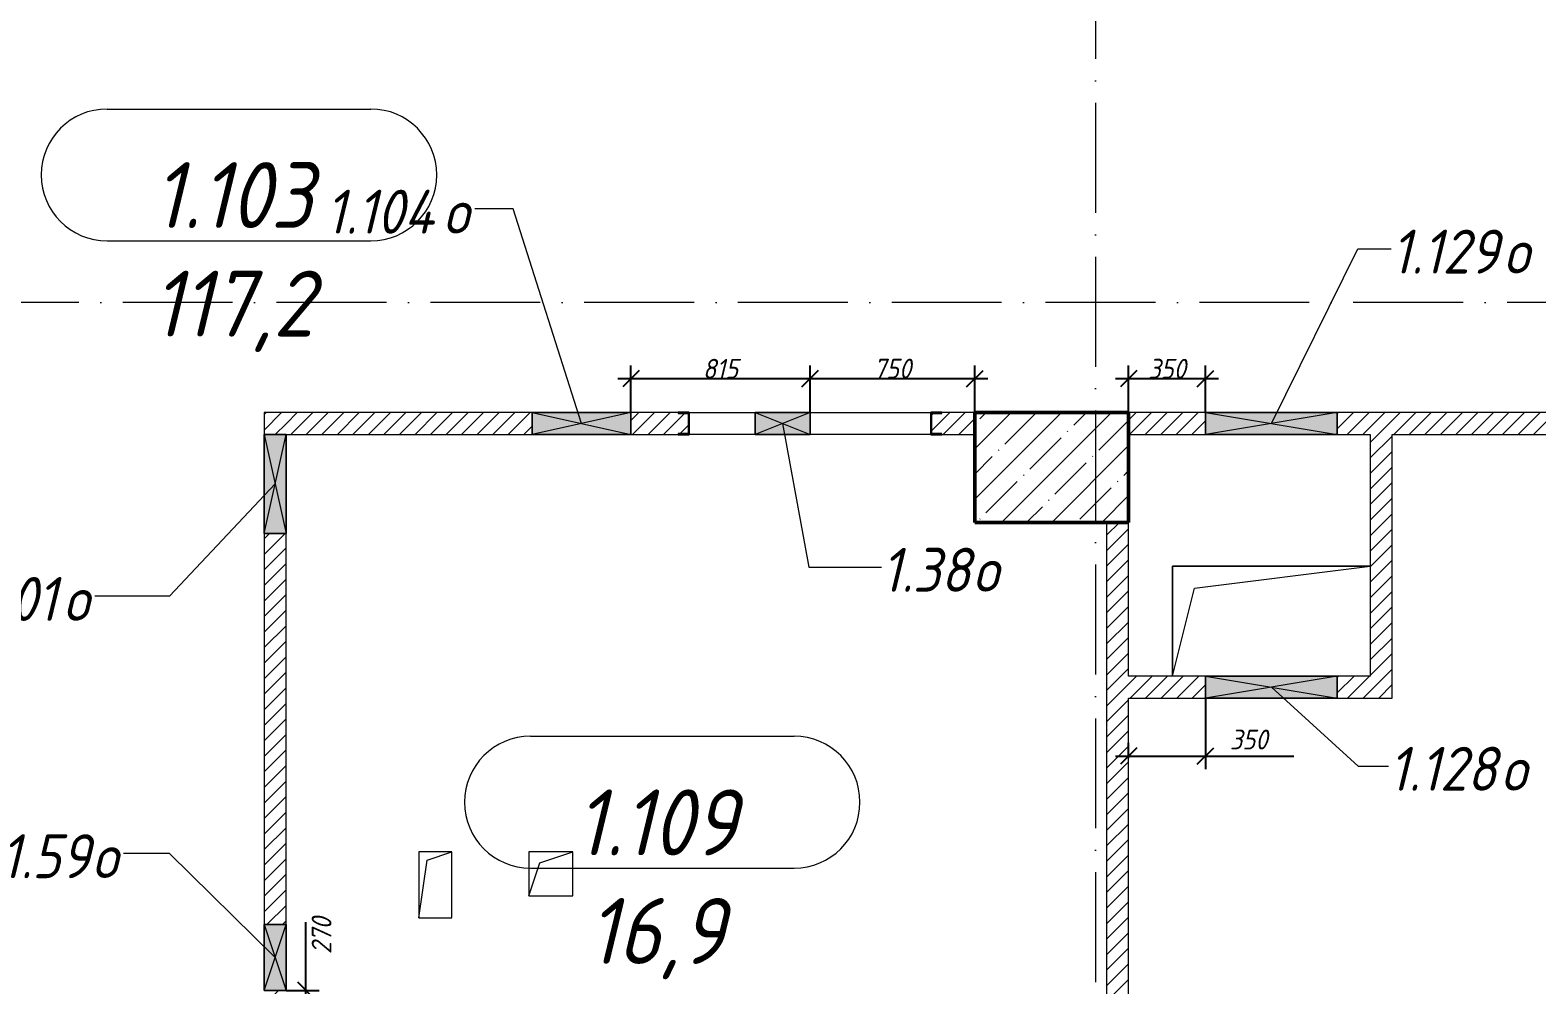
# Model space of a CAD drawing. Header units: millimetres. Extents: x -12989 to 629078, y -109036 to 555275.
# Drawn here: x 597264 to 604122, y 330368 to 334713 of the extents above; entities that cross this region are included whole.
import ezdxf

# ---------------------------------------------------------------- set-up
doc = ezdxf.new("R2010")
doc.units = ezdxf.units.MM
doc.linetypes.add('50_200_ШТРИХ_1Т_ш5_п1_п1_', pattern=[700, 500, -100, 0, -100])
for name, color, linetype, lineweight in [('A-____-____-DIMS', 7, 'Continuous', 9), ('A-DETL-GENF-OTLN', 7, 'Continuous', 9), ('A-FLOR-____-OTLN', 7, 'Continuous', 9), ('A-GENM-____-MCUT', 7, 'Continuous', 25), ('A-GENM-____-OTLN', 7, 'Continuous', 9), ('A-GENM-____-OTLN-1', 7, 'Continuous', 25), ('A-GLAZ-____-IDEN', 7, 'Continuous', 9), ('A-GLAZ-____-OTLN', 7, 'Continuous', 9), ('A-WALL-____-PATT-1', 7, 'Continuous', 9), ('A-WALL-FNSH-MCUT-1', 7, 'Continuous', 9), ('I-WALL-____-OTLN', 7, 'Continuous', 9), ('S-COLS-____-MCUT', 7, 'Continuous', 50), ('S-COLS-____-OTLN', 7, 'Continuous', 9), ('S-GRID-____-OTLN-1', 7, '50_200_ШТРИХ_1Т_ш5_п1_п1_', 9)]:
    doc.layers.add(name, color=color, linetype=linetype, lineweight=lineweight)
doc.layers.add('A-AREA-IDEN-1', color=7, linetype='Continuous', lineweight=9, true_color=0xaaaaaa)
doc.styles.add('ISOCPEUR_I', font='isocpeui.ttf', dxfattribs={"width": 0.9, "height": 2.5})
doc.styles.add('ISOCPEUR_I_11', font='isocpeui.ttf', dxfattribs={"width": 0.9, "height": 200})
doc.styles.add('ISOCPEUR_I_7', font='isocpeui.ttf', dxfattribs={"width": 0.9, "height": 90})
doc.dimstyles.new('ISO-1_8_0_9К_СРЕДНИЙ_Кладочные_1', dxfattribs={"dimscale": 304.8, "dimtxt": 89.638306, "dimasz": 0.246063, "dimexe": 0.19685, "dimexo": 0, "dimgap": 0, "dimtad": 1, "dimdec": 3, "dimrnd": 0.001, "dimdsep": 46, "dimtxsty": 'ISOCPEUR_I_7', "dimblk1": 'OBLIQUE', "dimblk2": 'OBLIQUE', "dimsah": 1, "dimcen": 0.09, "dimdle": 0.19685, "dimazin": 0, "dimtfac": 1, "dimtdec": 4, "dimtix": 1, "dimtmove": 0, "dimatfit": 3, "dimfxl": 1, "dimtvp": 1, "dimtolj": 1, "dimtzin": 0, "dimarcsym": 2})
doc.dimstyles.new('ISO-1_8_0_9К_СРЕДНИЙ_Кладочные_2', dxfattribs={"dimscale": 304.8, "dimtxt": 89.638306, "dimasz": 0.246063, "dimexe": 0.19685, "dimexo": 0, "dimgap": 0, "dimtad": 1, "dimdec": 3, "dimrnd": 0.001, "dimdsep": 46, "dimtxsty": 'ISOCPEUR_I_7', "dimblk1": 'OBLIQUE', "dimblk2": 'OBLIQUE', "dimsah": 1, "dimcen": 0.09, "dimdle": 0.19685, "dimazin": 0, "dimtfac": 1, "dimtdec": 4, "dimtix": 1, "dimtmove": 1, "dimatfit": 3, "dimfxl": 1, "dimtvp": 1, "dimtolj": 1, "dimtzin": 0, "dimarcsym": 2})
pattern_1 = [(45, (513013.31, 265891.49), (-35.35534, 35.35534), [])]

# ---------------------------------------------------------------- blocks, each defined once
blk = doc.blocks.new('BSC_Колонна _Прямоугольная - 500х700-V153-АР1_План отверстий 1 этажа в осях 1-64_Ю-ЯЯ')
at = {"layer": 'S-COLS-____-OTLN'}
h = blk.add_hatch(dxfattribs=at)
h.set_pattern_fill('FP_165', color=256, style=0, pattern_type=2)
h.set_pattern_definition([(315, (-66831.04, 88900), (114.04925, 114.04925), []), (315, (-66831.04, 88785.95), (114.04925, 114.04925), [201.613, -40.323, 3.353, -36.97])])
h.paths.add_polyline_path([(-250, -350), (250, -350), (250, 350), (-250, 350)], flags=0)
at = {"layer": 'S-COLS-____-MCUT'}
for p, q in [((250, 350), (-250, 350)), ((-250, 350), (-250, -350)), ((250, -350), (250, 350)), ((-250, -350), (250, -350))]:
    blk.add_line(p, q, dxfattribs=at)
blk = doc.blocks.new('154_Фахверк_СКБ_Швеллер - Тип_100_3600-27825154-АР1_План отверстий 1 этажа в осях 1-64_Ю-ЯЯ')
at = {"layer": 'A-GENM-____-MCUT'}
for p, q in [((175, 50), (125, 50)), ((125, 50), (125, -50)), ((128, 47), (175, 47)), ((128, -47), (128, 47)), ((175, 47), (175, 50)), ((125, -50), (175, -50)), ((175, -47), (128, -47)), ((175, -50), (175, -47))]:
    blk.add_line(p, q, dxfattribs=at)
blk = doc.blocks.new('AR_Отверстие прямоугольное _в плите_ - AR_Отверстие прямоугольное _в плите_-30459630-АР1_План отверстий 1 этажа в осях 1-64_Ю-ЯЯ')
at = {"layer": 'A-GENM-____-OTLN'}
for p, q in [((75, 150), (-75, 150)), ((-75, 150), (-75, -150)), ((-37.5, 112.5), (75, 150)), ((75, -150), (75, 150)), ((-75, -150), (-37.5, 112.5)), ((-75, -150), (75, -150))]:
    blk.add_line(p, q, dxfattribs=at)
blk = doc.blocks.new('AR_Отверстие прямоугольное _в плите_ - AR_Отверстие прямоугольное _в плите_-30459597-АР1_План отверстий 1 этажа в осях 1-64_Ю-ЯЯ')
at = {"layer": 'A-GENM-____-OTLN'}
for p, q in [((100, 100), (-100, 100)), ((-100, 100), (-100, -100)), ((-50, 50), (100, 100)), ((100, -100), (100, 100)), ((-100, -100), (-50, 50)), ((-100, -100), (100, -100))]:
    blk.add_line(p, q, dxfattribs=at)
blk = doc.blocks.new('AR_Отверстие прямоугольное _в плите_ - AR_Отверстие прямоугольное _в плите_-30552730-АР1_План отверстий 1 этажа в осях 1-64_Ю-ЯЯ')
at = {"layer": 'A-GENM-____-OTLN'}
for p, q in [((450, 250), (-450, 250)), ((-450, 250), (-450, -250)), ((-350, 150), (450, 250)), ((-450, -250), (-350, 150))]:
    blk.add_line(p, q, dxfattribs=at)
blk = doc.blocks.new('AR_Отверстие прямоугольное _в стене__БезПР - AR_Отверстие прямоугольное _в стене__БезПР-36427549-АР1_План отверстий 1 этажа в осях 1-64_Ю-ЯЯ')
at = {"layer": 'A-GLAZ-____-OTLN'}
blk.add_hatch(color=256, dxfattribs=at).paths.add_polyline_path([(300, -50), (300, 50), (-300, 50), (-300, -50)], flags=0)
at = {"layer": 'A-DETL-GENF-OTLN'}
for p, q in [((-300, -50), (-300, 50)), ((-300, 50), (300, 50)), ((300, 50), (-300, -50)), ((-300, 50), (300, -50)), ((300, 50), (-300, 50)), ((-300, 50), (-300, -50)), ((300, 50), (300, -50)), ((300, -50), (300, 50)), ((300, -50), (-300, -50)), ((-300, -50), (300, -50))]:
    blk.add_line(p, q, dxfattribs=at)
at = {"layer": 'A-GLAZ-____-OTLN'}
blk.add_line((300, 50), (-300, 50), dxfattribs=at)
blk = doc.blocks.new('AR_Отверстие прямоугольное _в стене__БезПР - AR_Отверстие прямоугольное _в стене__БезПР-36428202-АР1_План отверстий 1 этажа в осях 1-64_Ю-ЯЯ')
at = {"layer": 'A-GLAZ-____-OTLN'}
blk.add_hatch(color=256, dxfattribs=at).paths.add_polyline_path([(-125, -50), (125, -50), (125, 50), (-125, 50)], flags=0)
at = {"layer": 'A-DETL-GENF-OTLN'}
for p, q in [((-125, -50), (-125, 50)), ((-125, 50), (125, 50)), ((125, 50), (-125, -50)), ((-125, 50), (125, -50)), ((125, 50), (-125, 50)), ((-125, 50), (-125, -50)), ((125, 50), (125, -50)), ((125, -50), (125, 50)), ((125, -50), (-125, -50)), ((-125, -50), (125, -50))]:
    blk.add_line(p, q, dxfattribs=at)
blk = doc.blocks.new('AR_Отверстие прямоугольное _в стене__БезПР - AR_Отверстие прямоугольное _в стене__БезПР-36428433-АР1_План отверстий 1 этажа в осях 1-64_Ю-ЯЯ')
at = {"layer": 'A-GLAZ-____-OTLN'}
blk.add_hatch(color=256, dxfattribs=at).paths.add_polyline_path([(225, -50), (225, 50), (-225, 50), (-225, -50)], flags=0)
at = {"layer": 'A-DETL-GENF-OTLN'}
for p, q in [((-225, -50), (-225, 50)), ((-225, 50), (225, 50)), ((225, 50), (-225, -50)), ((-225, 50), (225, -50)), ((225, 50), (-225, 50)), ((-225, 50), (-225, -50)), ((225, 50), (225, -50)), ((225, -50), (225, 50)), ((225, -50), (-225, -50)), ((-225, -50), (225, -50))]:
    blk.add_line(p, q, dxfattribs=at)
at = {"layer": 'A-GLAZ-____-OTLN'}
blk.add_line((225, 50), (-225, 50), dxfattribs=at)
blk = doc.blocks.new('AR_Отверстие прямоугольное _в стене__БезПР - AR_Отверстие прямоугольное _в стене__БезПР-36428450-АР1_План отверстий 1 этажа в осях 1-64_Ю-ЯЯ')
at = {"layer": 'A-GLAZ-____-OTLN'}
blk.add_hatch(color=256, dxfattribs=at).paths.add_polyline_path([(300, -50), (300, 50), (-300, 50), (-300, -50)], flags=0)
at = {"layer": 'A-DETL-GENF-OTLN'}
for p, q in [((-300, -50), (-300, 50)), ((-300, 50), (300, 50)), ((300, 50), (-300, -50)), ((-300, 50), (300, -50)), ((300, 50), (-300, 50)), ((-300, 50), (-300, -50)), ((300, 50), (300, -50)), ((300, -50), (300, 50)), ((300, -50), (-300, -50)), ((-300, -50), (300, -50))]:
    blk.add_line(p, q, dxfattribs=at)
at = {"layer": 'A-GLAZ-____-OTLN'}
blk.add_line((300, 50), (-300, 50), dxfattribs=at)
blk = doc.blocks.new('AR_Отверстие прямоугольное _в стене__БезПР - AR_Отверстие прямоугольное _в стене__БезПР-36428569-АР1_План отверстий 1 этажа в осях 1-64_Ю-ЯЯ')
at = {"layer": 'A-GLAZ-____-OTLN'}
blk.add_hatch(color=256, dxfattribs=at).paths.add_polyline_path([(-225, -50), (225, -50), (225, 50), (-225, 50)], flags=0)
at = {"layer": 'A-DETL-GENF-OTLN'}
for p, q in [((-225, -50), (-225, 50)), ((-225, 50), (225, 50)), ((225, 50), (-225, -50)), ((-225, 50), (225, -50)), ((225, 50), (-225, 50)), ((-225, 50), (-225, -50)), ((225, 50), (225, -50)), ((225, -50), (225, 50)), ((225, -50), (-225, -50)), ((-225, -50), (225, -50))]:
    blk.add_line(p, q, dxfattribs=at)
at = {"layer": 'A-GLAZ-____-OTLN'}
blk.add_line((225, 50), (-225, 50), dxfattribs=at)
blk = doc.blocks.new('AR_Отверстие прямоугольное _в стене__БезПР - AR_Отверстие прямоугольное _в стене__БезПР-36427571-АР1_План отверстий 1 этажа в осях 1-64_Ю-ЯЯ')
at = {"layer": 'A-GLAZ-____-OTLN'}
blk.add_hatch(color=256, dxfattribs=at).paths.add_polyline_path([(150, -50), (150, 50), (-150, 50), (-150, -50)], flags=0)
at = {"layer": 'A-DETL-GENF-OTLN'}
for p, q in [((-150, -50), (-150, 50)), ((-150, 50), (150, 50)), ((150, 50), (-150, -50)), ((-150, 50), (150, -50)), ((150, 50), (-150, 50)), ((-150, 50), (-150, -50)), ((150, 50), (150, -50)), ((150, -50), (150, 50)), ((150, -50), (-150, -50)), ((-150, -50), (150, -50))]:
    blk.add_line(p, q, dxfattribs=at)
at = {"layer": 'A-GLAZ-____-OTLN'}
blk.add_line((150, 50), (-150, 50), dxfattribs=at)
blk = doc.blocks.new('_Oblique')
at = {"color": 0, "linetype": 'ByBlock', "lineweight": -2}
blk.add_line((-0.5, -0.5), (0.5, 0.5), dxfattribs=at)
blk = doc.blocks.new('*D5698')
at = {"layer": 'A-____-____-DIMS', "color": 0, "lineweight": -2, "transparency": 16777216}
for p, q in [((599998.3, 332972.5), (599998.3, 333186.7)), ((600813.3, 332972.5), (600813.3, 333186.7)), ((599938.3, 333126.7), (600873.3, 333126.7))]:
    blk.add_line(p, q, dxfattribs=at)
at = {"layer": 'Defpoints', "color": 0, "transparency": 16777216}
for p in [(600813.3, 333126.7), (599998.3, 332972.5), (600813.3, 332972.5)]:
    blk.add_point(p, dxfattribs=at)
at = {"layer": 'A-____-____-DIMS', "color": 0, "lineweight": -2, "transparency": 16777216, "xscale": 75, "yscale": 75, "zscale": 75, "rotation": 180}
blk.add_blockref('_Oblique', (599998.3, 333126.7), dxfattribs=at)
at = {"layer": 'A-____-____-DIMS', "color": 0, "lineweight": -2, "transparency": 16777216, "xscale": 75, "yscale": 75, "zscale": 75}
blk.add_blockref('_Oblique', (600813.3, 333126.7), dxfattribs=at)
at = {"layer": 'A-____-____-DIMS', "color": 0, "transparency": 16777216, "insert": (600405.8, 333171.7), "char_height": 90, "width": 368.207, "attachment_point": 5, "style": 'ISOCPEUR_I_7'}
blk.add_mtext('\\A1;815', dxfattribs=at)
blk = doc.blocks.new('*D5699')
at = {"layer": 'A-____-____-DIMS', "color": 0, "lineweight": -2, "transparency": 16777216}
for p, q in [((600813.3, 332972.5), (600813.3, 333186.7)), ((601563.3, 332972.5), (601563.3, 333186.7)), ((600753.3, 333126.7), (601623.3, 333126.7))]:
    blk.add_line(p, q, dxfattribs=at)
at = {"layer": 'Defpoints', "color": 0, "transparency": 16777216}
for p in [(601563.3, 333126.7), (600813.3, 332972.5), (601563.3, 332972.5)]:
    blk.add_point(p, dxfattribs=at)
at = {"layer": 'A-____-____-DIMS', "color": 0, "lineweight": -2, "transparency": 16777216, "xscale": 75, "yscale": 75, "zscale": 75, "rotation": 180}
blk.add_blockref('_Oblique', (600813.3, 333126.7), dxfattribs=at)
at = {"layer": 'A-____-____-DIMS', "color": 0, "lineweight": -2, "transparency": 16777216, "xscale": 75, "yscale": 75, "zscale": 75}
blk.add_blockref('_Oblique', (601563.3, 333126.7), dxfattribs=at)
at = {"layer": 'A-____-____-DIMS', "color": 0, "transparency": 16777216, "insert": (601188.3, 333172.2), "char_height": 90, "width": 409.578, "attachment_point": 5, "style": 'ISOCPEUR_I_7'}
blk.add_mtext('\\A1;750', dxfattribs=at)
blk = doc.blocks.new('*D5700')
at = {"layer": 'A-____-____-DIMS', "color": 0, "lineweight": -2, "transparency": 16777216}
for p, q in [((602263.3, 332972.5), (602263.3, 333186.7)), ((602613.3, 332972.5), (602613.3, 333186.7)), ((602203.3, 333126.7), (602673.3, 333126.7))]:
    blk.add_line(p, q, dxfattribs=at)
at = {"layer": 'Defpoints', "color": 0, "transparency": 16777216}
for p in [(602613.3, 333126.7), (602263.3, 332972.5), (602613.3, 332972.5)]:
    blk.add_point(p, dxfattribs=at)
at = {"layer": 'A-____-____-DIMS', "color": 0, "lineweight": -2, "transparency": 16777216, "xscale": 75, "yscale": 75, "zscale": 75, "rotation": 180}
blk.add_blockref('_Oblique', (602263.3, 333126.7), dxfattribs=at)
at = {"layer": 'A-____-____-DIMS', "color": 0, "lineweight": -2, "transparency": 16777216, "xscale": 75, "yscale": 75, "zscale": 75}
blk.add_blockref('_Oblique', (602613.3, 333126.7), dxfattribs=at)
at = {"layer": 'A-____-____-DIMS', "color": 0, "transparency": 16777216, "insert": (602438.3, 333171.7), "char_height": 90, "width": 409.578, "attachment_point": 5, "style": 'ISOCPEUR_I_7'}
blk.add_mtext('\\A1;350', dxfattribs=at)
blk = doc.blocks.new('*D5701')
at = {"layer": 'A-____-____-DIMS', "color": 0, "lineweight": -2, "transparency": 16777216}
for p, q in [((602613.3, 331672.5), (602613.3, 331349.3)), ((602263.3, 331400.2), (602263.3, 331469.3)), ((602203.3, 331409.3), (602613.3, 331409.3)), ((602613.3, 331409.3), (603015.4, 331409.3))]:
    blk.add_line(p, q, dxfattribs=at)
at = {"layer": 'Defpoints', "color": 0, "transparency": 16777216}
for p in [(602613.3, 331672.5), (602263.3, 331400.2), (602613.3, 331409.3)]:
    blk.add_point(p, dxfattribs=at)
at = {"layer": 'A-____-____-DIMS', "color": 0, "lineweight": -2, "transparency": 16777216, "xscale": 75, "yscale": 75, "zscale": 75, "rotation": 180}
blk.add_blockref('_Oblique', (602263.3, 331409.3), dxfattribs=at)
at = {"layer": 'A-____-____-DIMS', "color": 0, "lineweight": -2, "transparency": 16777216, "xscale": 75, "yscale": 75, "zscale": 75}
blk.add_blockref('_Oblique', (602613.3, 331409.3), dxfattribs=at)
at = {"layer": 'A-____-____-DIMS', "color": 0, "transparency": 16777216, "insert": (602724.5, 331529.3), "char_height": 90, "width": 409.578, "attachment_point": 1, "line_spacing_factor": 1.149209, "style": 'ISOCPEUR_I_7'}
blk.add_mtext('\\A1;350', dxfattribs=at)
blk = doc.blocks.new('*D5702')
at = {"layer": 'A-____-____-DIMS', "color": 0, "lineweight": -2, "transparency": 16777216}
for p, q in [((598519.2, 330342.5), (598519.2, 330652.9)), ((598519.2, 330072.5), (598519.2, 330402.5)), ((598428.3, 330342.5), (598579.2, 330342.5)), ((598826.5, 330072.5), (598459.2, 330072.5))]:
    blk.add_line(p, q, dxfattribs=at)
at = {"layer": 'Defpoints', "color": 0, "transparency": 16777216}
for p in [(598428.3, 330342.5), (598519.2, 330072.5), (598826.5, 330072.5)]:
    blk.add_point(p, dxfattribs=at)
at = {"layer": 'A-____-____-DIMS', "color": 0, "lineweight": -2, "transparency": 16777216, "xscale": 75, "yscale": 75, "zscale": 75}
for p, rotation in [((598519.2, 330342.5), 90), ((598519.2, 330072.5), 270)]:
    blk.add_blockref('_Oblique', p, dxfattribs=dict(at, rotation=rotation))
at = {"layer": 'A-____-____-DIMS', "color": 0, "transparency": 16777216, "insert": (598545.3, 330508.1), "char_height": 90, "width": 409.578, "attachment_point": 1, "rotation": 90, "line_spacing_factor": 1.149209, "style": 'ISOCPEUR_I_7'}
blk.add_mtext('\\A1;270', dxfattribs=at)
blk = doc.blocks.new('AAR_СКБ_Марка_помещения_1_5 ммп - Номер _ Площадь-27962135-АИ_План этажа_Стены_1')
at = {"layer": 'A-AREA-IDEN-1'}
for p, q in [((-2.987, 3), (3.013, 3)), ((-2.987, 0), (3.013, 0))]:
    blk.add_line(p, q, dxfattribs=at)
for centre, start, end in [((-2.987, 1.5), 90, 270), ((3.013, 1.5), 270, 90)]:
    blk.add_arc(centre, 1.5, start, end, dxfattribs=at)

msp = doc.modelspace()

# ---------------------------------------------------------------- hatches: boundary and pattern name
at = {"layer": 'A-WALL-____-PATT-1'}
h = msp.add_hatch(dxfattribs=at)
h.set_pattern_fill('FP_5', color=256, style=0, pattern_type=2)
h.set_pattern_definition(pattern_1)
h.paths.add_polyline_path([(598328.3109, 329272.186), (598428.3109, 329272.186), (598428.3109, 330342.5335), (598328.3109, 330342.5335), (598328.3109, 329573.2899)], flags=0)
h.paths.add_polyline_path([(598408.6557, 330642.5335), (598428.3109, 330642.5335), (598428.3109, 332422.5335), (598328.3109, 332422.5335), (598328.3109, 330642.5335)], flags=0)
h.paths.add_polyline_path([(598331.7592, 332872.5335), (598428.3109, 332872.5335), (598428.3109, 332972.5335), (598328.3109, 332972.5335), (598328.3109, 332872.5335)], flags=0)
h = msp.add_hatch(dxfattribs=at)
h.set_pattern_fill('FP_5', color=256, style=0, pattern_type=2)
h.set_pattern_definition(pattern_1)
h.paths.add_polyline_path([(600213.3109, 332872.5335), (600213.3109, 332875.5335), (600260.3109, 332875.5335), (600260.3109, 332969.5335), (600213.3109, 332969.8087), (600213.3109, 332972.5335), (599998.3109, 332972.5335), (599998.3109, 332872.5335)], flags=0)
h.paths.add_polyline_path([(601563.3109, 332872.5335), (601563.3109, 332972.5335), (601413.3109, 332972.5335), (601413.3109, 332969.5335), (601366.3109, 332969.5335), (601366.3109, 332875.5335), (601413.3109, 332875.5335), (601413.3109, 332872.5335)], flags=0)
h.paths.add_polyline_path([(599548.3109, 332872.5335), (599548.3109, 332972.5335), (598428.3109, 332972.5335), (598428.3109, 332872.5335)], flags=0)
h = msp.add_hatch(dxfattribs=at)
h.set_pattern_fill('FP_5', color=256, style=0, pattern_type=2)
h.set_pattern_definition(pattern_1)
h.paths.add_polyline_path([(607763.3109, 332872.5335), (607763.3109, 332972.5335), (606363.3109, 332972.5335), (606363.3109, 332969.5335), (606316.3109, 332969.5335), (606316.3109, 332875.5335), (606363.3109, 332875.5335), (606363.3109, 332872.5335), (606413.3109, 332872.5335)], flags=0)
h.paths.add_polyline_path([(604863.3109, 332872.5335), (604863.3109, 332875.5335), (604910.3109, 332875.5335), (604910.3109, 332969.5335), (604863.3109, 332969.5335), (604863.3109, 332972.5335), (603213.3109, 332972.5335), (603213.3109, 332872.5335), (603463.3109, 332872.5335)], flags=0)
h.paths.add_polyline_path([(602263.3109, 332872.5335), (602613.3109, 332872.5335), (602613.3109, 332972.5335), (602263.3109, 332972.5335)], flags=0)
h = msp.add_hatch(dxfattribs=at)
h.set_pattern_fill('FP_5', color=256, style=0, pattern_type=2)
h.set_pattern_definition(pattern_1)
h.paths.add_polyline_path([(603463.3109, 331772.5335), (603463.3109, 332872.5335), (603363.3109, 332872.5335), (603363.3109, 331772.5335)], flags=0)
h = msp.add_hatch(dxfattribs=at)
h.set_pattern_fill('FP_5', color=256, style=0, pattern_type=2)
h.set_pattern_definition(pattern_1)
h.paths.add_polyline_path([(602163.3109, 329622.5335), (602263.3109, 329622.5335), (602263.3109, 332472.5335), (602163.3109, 332472.5335), (602163.3109, 329822.5335)], flags=0)
h = msp.add_hatch(dxfattribs=at)
h.set_pattern_fill('FP_5', color=256, style=0, pattern_type=2)
h.set_pattern_definition(pattern_1)
h.paths.add_polyline_path([(603463.3109, 331672.5335), (603463.3109, 331772.5335), (603213.3109, 331772.5335), (603213.3109, 331672.5335)], flags=0)
h.paths.add_polyline_path([(602263.3109, 331672.5335), (602613.3109, 331672.5335), (602613.3109, 331772.5335), (602263.3109, 331772.5335)], flags=0)

# ---------------------------------------------------------------- linework, layer by layer
at = {"layer": 'A-FLOR-____-OTLN'}
for p, q in [((602463.3109, 332272.5335), (603363.3109, 332272.5335)), ((602463.3109, 331772.5335), (602463.3109, 332272.5335))]:
    msp.add_line(p, q, dxfattribs=at)
at = {"layer": 'A-GLAZ-____-IDEN'}
for p, q in [((599462.9007, 333898.7228), (599287.229, 333898.7228)), ((599773.3109, 332922.5335), (599462.9007, 333898.7228)), ((602913.3109, 332922.5335), (603306.2373, 333717.1468)), ((603306.2373, 333717.1468), (603458.5085, 333717.1468)), ((600688.3109, 332922.5335), (600808.2537, 332269.126)), ((598378.3109, 332647.5335), (597897.9736, 332136.3708)), ((600808.2537, 332269.126), (601138.0209, 332269.126)), ((597897.9736, 332136.3708), (597557.5498, 332136.3708)), ((602913.3109, 331722.5335), (603307.9869, 331363.6128)), ((603307.9869, 331363.6128), (603446.6128, 331363.6128)), ((597897.9736, 330965.7624), (597688.4422, 330965.7624)), ((598378.3109, 330492.5335), (597897.9736, 330965.7624))]:
    msp.add_line(p, q, dxfattribs=at)
at = {"layer": 'A-WALL-FNSH-MCUT-1'}
for p, q in [((599548.3109, 332972.5335), (598328.3109, 332972.5335)), ((598328.3109, 332972.5335), (598328.3109, 332872.5335)), ((600213.3109, 332972.5335), (599998.3109, 332972.5335)), ((601563.3109, 332972.5335), (601413.3109, 332972.5335)), ((602613.3109, 332972.5335), (602263.3109, 332972.5335)), ((604863.3109, 332972.5335), (603213.3109, 332972.5335)), ((598428.3109, 332872.5335), (599548.3109, 332872.5335)), ((599998.3109, 332872.5335), (600213.3109, 332872.5335)), ((601413.3109, 332872.5335), (601563.3109, 332872.5335)), ((602263.3109, 332872.5335), (602613.3109, 332872.5335)), ((603213.3109, 332872.5335), (603363.3109, 332872.5335)), ((603363.3109, 332872.5335), (603363.3109, 331772.5335)), ((603463.3109, 331672.5335), (603463.3109, 332872.5335)), ((603463.3109, 332872.5335), (604863.3109, 332872.5335)), ((602163.3109, 332472.5335), (602163.3109, 329922.5335)), ((602263.3109, 331772.5335), (602263.3109, 332472.5335)), ((598328.3109, 332422.5335), (598328.3109, 330642.5335)), ((598428.3109, 330642.5335), (598428.3109, 332422.5335)), ((602613.3109, 331772.5335), (602263.3109, 331772.5335)), ((603363.3109, 331772.5335), (603213.3109, 331772.5335)), ((602263.3109, 331672.5335), (602613.3109, 331672.5335)), ((602263.3109, 329622.5335), (602263.3109, 331672.5335)), ((603213.3109, 331672.5335), (603463.3109, 331672.5335))]:
    msp.add_line(p, q, dxfattribs=at)
at = {"layer": 'I-WALL-____-OTLN'}
for p, q in [((600263.3109, 332972.5335), (600563.3109, 332972.5335)), ((600813.3109, 332972.5335), (601363.3109, 332972.5335)), ((600563.3109, 332872.5335), (600263.3109, 332872.5335)), ((601363.3109, 332872.5335), (600813.3109, 332872.5335))]:
    msp.add_line(p, q, dxfattribs=at)
at = {"layer": 'S-GRID-____-OTLN-1'}
for p, q in [((602113.3109, 356784.3429), (602113.3109, 305473.1205)), ((617087.7175, 333472.5335), (508344.5407, 333472.5335))]:
    msp.add_line(p, q, dxfattribs=at)

# ---------------------------------------------------------------- block references
at = {"layer": 'A-AREA-IDEN-1', "xscale": 199.9999999999999, "yscale": 199.9999999999999, "zscale": 199.9999999999999}
for p in [(598211.5029, 333753.5981), (600138.1769, 330898.9368)]:
    msp.add_blockref('AAR_СКБ_Марка_помещения_1_5 ммп - Номер _ Площадь-27962135-АИ_План этажа_Стены_1', p, dxfattribs=at)
at = {"layer": 'A-GENM-____-OTLN'}
for name, p in [('AR_Отверстие прямоугольное _в плите_ - AR_Отверстие прямоугольное _в плите_-30552730-АР1_План отверстий 1 этажа в осях 1-64_Ю-ЯЯ', (602913.3109, 332022.5335)), ('AR_Отверстие прямоугольное _в плите_ - AR_Отверстие прямоугольное _в плите_-30459630-АР1_План отверстий 1 этажа в осях 1-64_Ю-ЯЯ', (599108.3109, 330822.5335)), ('AR_Отверстие прямоугольное _в плите_ - AR_Отверстие прямоугольное _в плите_-30459597-АР1_План отверстий 1 этажа в осях 1-64_Ю-ЯЯ', (599633.3109, 330872.5335))]:
    msp.add_blockref(name, p, dxfattribs=at)
at = {"layer": 'A-GENM-____-OTLN-1', "rotation": 180}
msp.add_blockref('154_Фахверк_СКБ_Швеллер - Тип_100_3600-27825154-АР1_План отверстий 1 этажа в осях 1-64_Ю-ЯЯ', (600388.3109, 332922.5335), dxfattribs=at)
at = {"layer": 'A-GENM-____-OTLN-1'}
msp.add_blockref('154_Фахверк_СКБ_Швеллер - Тип_100_3600-27825154-АР1_План отверстий 1 этажа в осях 1-64_Ю-ЯЯ', (601238.3109, 332922.5335), dxfattribs=at)
at = {"layer": 'A-GLAZ-____-OTLN'}
for name, p in [('AR_Отверстие прямоугольное _в стене__БезПР - AR_Отверстие прямоугольное _в стене__БезПР-36428433-АР1_План отверстий 1 этажа в осях 1-64_Ю-ЯЯ', (599773.3109, 332922.5335)), ('AR_Отверстие прямоугольное _в стене__БезПР - AR_Отверстие прямоугольное _в стене__БезПР-36428202-АР1_План отверстий 1 этажа в осях 1-64_Ю-ЯЯ', (600688.3109, 332922.5335)), ('AR_Отверстие прямоугольное _в стене__БезПР - AR_Отверстие прямоугольное _в стене__БезПР-36427549-АР1_План отверстий 1 этажа в осях 1-64_Ю-ЯЯ', (602913.3109, 332922.5335)), ('AR_Отверстие прямоугольное _в стене__БезПР - AR_Отверстие прямоугольное _в стене__БезПР-36428450-АР1_План отверстий 1 этажа в осях 1-64_Ю-ЯЯ', (602913.3109, 331722.5335))]:
    msp.add_blockref(name, p, dxfattribs=at)
at = {"layer": 'A-GLAZ-____-OTLN', "rotation": 89.99999999999984}
for name, p in [('AR_Отверстие прямоугольное _в стене__БезПР - AR_Отверстие прямоугольное _в стене__БезПР-36428569-АР1_План отверстий 1 этажа в осях 1-64_Ю-ЯЯ', (598378.3109, 332647.5335)), ('AR_Отверстие прямоугольное _в стене__БезПР - AR_Отверстие прямоугольное _в стене__БезПР-36427571-АР1_План отверстий 1 этажа в осях 1-64_Ю-ЯЯ', (598378.3109, 330492.5335))]:
    msp.add_blockref(name, p, dxfattribs=at)
at = {"layer": 'S-COLS-____-OTLN', "rotation": 89.9999999999999}
msp.add_blockref('BSC_Колонна _Прямоугольная - 500х700-V153-АР1_План отверстий 1 этажа в осях 1-64_Ю-ЯЯ', (601913.3109, 332722.5335), dxfattribs=at)

# ---------------------------------------------------------------- texts
at = {"layer": 'A-AREA-IDEN-1', "char_height": 300, "attachment_point": 8, "line_spacing_factor": 1.139951, "style": 'ISOCPEUR_I'}
for s, insert, width in [('\\pxqc,t8.46667,16.93333,25.4,33.86667,42.33333,50.8,59.26667,67.73333,76.2,84.66667,93.13333,101.6,110.06667,118.53333,127,135.46667,143.93333,152.4,160.86667,169.33333,177.8,186.26667,194.73333,203.2,211.66667,220.13333,228.6,237.06667,245.53333,254,262.46667,270.93333;{1.103}', (598186.0739, 333811.9279), 846), ('\\pxqc,t8.46667,16.93333,25.4,33.86667,42.33333,50.8,59.26667,67.73333,76.2,84.66667,93.13333,101.6,110.06667,118.53333,127,135.46667,143.93333,152.4,160.86667,169.33333,177.8,186.26667,194.73333,203.2,211.66667,220.13333,228.6,237.06667,245.53333,254,262.46667,270.93333;{117,2}', (598186.0739, 333247.98), 860), ('\\pxqc,t8.46667,16.93333,25.4,33.86667,42.33333,50.8,59.26667,67.73333,76.2,84.66667,93.13333,101.6,110.06667,118.53333,127,135.46667,143.93333,152.4,160.86667,169.33333,177.8,186.26667,194.73333,203.2,211.66667,220.13333,228.6,237.06667,245.53333,254,262.46667,270.93333;{1.109}', (600112.7479, 330957.2666), 846), ('\\pxqc,t8.46667,16.93333,25.4,33.86667,42.33333,50.8,59.26667,67.73333,76.2,84.66667,93.13333,101.6,110.06667,118.53333,127,135.46667,143.93333,152.4,160.86667,169.33333,177.8,186.26667,194.73333,203.2,211.66667,220.13333,228.6,237.06667,245.53333,254,262.46667,270.93333;{16,9}', (600112.7479, 330393.3187), 702)]:
    msp.add_mtext(s, dxfattribs=dict(at, insert=insert, width=width))
at = {"layer": 'A-GLAZ-____-IDEN', "char_height": 200, "attachment_point": 1, "style": 'ISOCPEUR_I_11'}
for s, insert, width in [('1.104', (598608.0715, 333986.3374), 649.366875), ('\\fISOCPEUR|b0|i1|c204|p34|;\\W.9;о', (599143.8528, 333986.3374), 158.734125), ('1.129', (603458.5085, 333804.7614), 620.506125), ('\\fISOCPEUR|b0|i1|c204|p34|;\\W.9;о', (603970.4772, 333804.7614), 158.734125), ('1.38', (601138.0209, 332356.7406), 505.063125), ('\\fISOCPEUR|b0|i1|c204|p34|;\\W.9;о', (601554.7397, 332356.7406), 158.734125), ('1.101', (596938.6993, 332223.9854), 577.215), ('\\fISOCPEUR|b0|i1|c204|p34|;\\W.9;о', (597414.9493, 332223.9854), 158.734125), ('1.128', (603446.6128, 331451.2274), 620.506125), ('\\fISOCPEUR|b0|i1|c204|p34|;\\W.9;о', (603958.5816, 331451.2274), 158.734125), ('1.59', (597128.9906, 331053.377), 505.063125), ('\\fISOCPEUR|b0|i1|c204|p34|;\\W.9;о', (597545.7094, 331053.377), 158.734125)]:
    msp.add_mtext(s, dxfattribs=dict(at, insert=insert, width=width))

# ---------------------------------------------------------------- dimensions: what is measured, and where the dimension line sits
at = {"layer": 'A-____-____-DIMS'}
for base, p1, p2, override, picture, middle in [((600813.3109, 333126.654), (599998.3109, 332972.5335), (600813.3109, 332972.5335), {"dimpost": '<>', "dimfxl": 815}, '*D5698', (600405.8109, 333171.654)), ((601563.3109, 333126.654), (600813.3109, 332972.5335), (601563.3109, 332972.5335), {"dimpost": '<>', "dimfxl": 750}, '*D5699', (601188.3109, 333172.2336)), ((602613.3109, 333126.654), (602263.3109, 332972.5335), (602613.3109, 332972.5335), {"dimpost": '<>', "dimfxl": 350}, '*D5700', (602438.3109, 333171.654))]:
    dim = msp.add_linear_dim(base=base, p1=p1, p2=p2, dimstyle='ISO-1_8_0_9К_СРЕДНИЙ_Кладочные_2', override=override, dxfattribs=at)
    dim.commit()
    dim.dimension.update_dxf_attribs({"geometry": picture, "text_midpoint": middle})
dim = msp.add_linear_dim(base=(602613.3109, 331409.3296), p1=(602263.3109, 331400.2336), p2=(602613.3109, 331672.5335), dimstyle='ISO-1_8_0_9К_СРЕДНИЙ_Кладочные_1', override={"dimpost": '<>', "dimfxl": 443.44925}, dxfattribs=at)
dim.commit()
dim.dimension.update_dxf_attribs({"geometry": '*D5701', "text_midpoint": (602929.3305, 331409.3296), "dimtype": 160})
dim = msp.add_linear_dim(base=(598519.2454, 330072.5335), p1=(598428.3109, 330342.5335), p2=(598826.5053, 330072.5335), angle=90, dimstyle='ISO-1_8_0_9К_СРЕДНИЙ_Кладочные_1', override={"dimpost": '<>', "dimfxl": 481.101634}, dxfattribs=at)
dim.commit()
dim.dimension.update_dxf_attribs({"geometry": '*D5702', "text_midpoint": (598605.2772, 330652.9093), "dimtype": 160, "text_rotation": 90})

doc.saveas('drawing.dxf')
